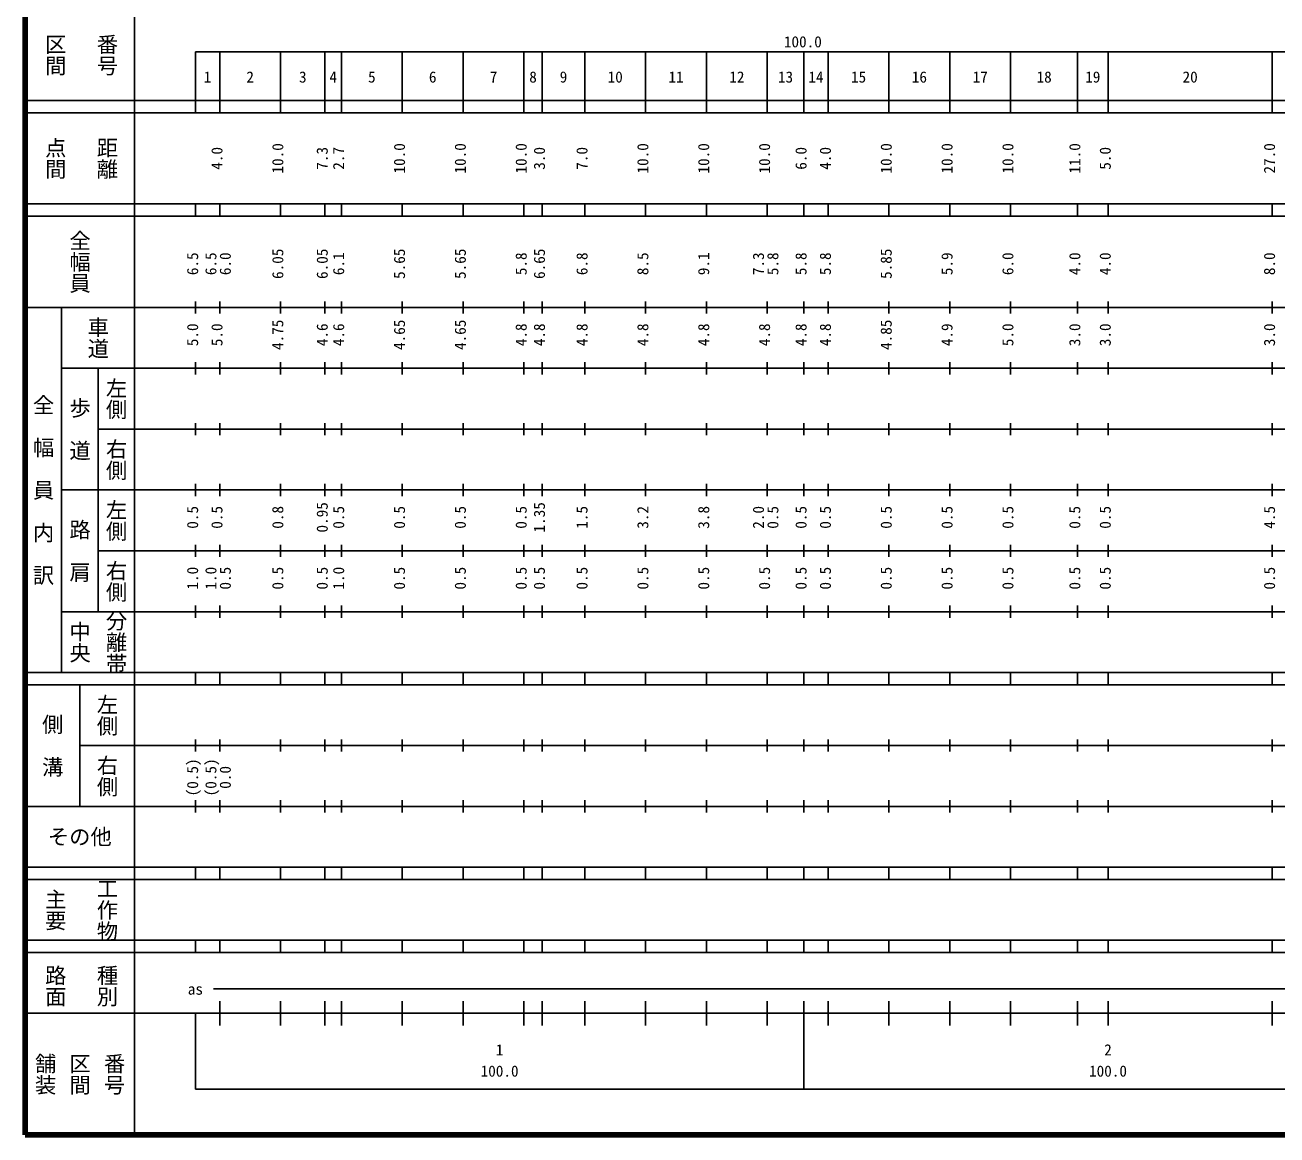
# Model space of a CAD drawing. Units: millimetres on the paper. Extents: x 40 to 680, y 20 to 380.
# Drawn here: x 40 to 245.8, y 20 to 202.4 of the extents above; entities that cross this region are included whole.
import ezdxf
from ezdxf.enums import TextEntityAlignment as Align

# ---------------------------------------------------------------- set-up
doc = ezdxf.new("R2010")
doc.units = ezdxf.units.MM
doc.layers.add('M-TTL', color=2, linetype='Continuous', lineweight=140)
doc.layers.add('M-TTL-BAND', color=7, linetype='Continuous', lineweight=25)
doc.styles.add('@ＭＳ ゴシック', font='')
doc.styles.add('ＭＳ ゴシック', font='')
doc.styles.get('@ＭＳ ゴシック').set_extended_font_data('@MS Gothic')
doc.styles.get('ＭＳ ゴシック').set_extended_font_data('MS Gothic')

msp = doc.modelspace()

# ---------------------------------------------------------------- linework, layer by layer
at = {"layer": 'M-TTL'}
for p, q in [((40, 380), (40, 20)), ((40, 20), (680, 20))]:
    msp.add_line(p, q, dxfattribs=at)
at = {"layer": 'M-TTL-BAND'}
for p, q in [((58, 370), (58, 20)), ((68, 198), (579, 198)), ((68, 198), (68, 188)), ((72, 188), (72, 198)), ((82, 188), (82, 198)), ((89.3, 188), (89.3, 198)), ((92, 188), (92, 198)), ((102, 188), (102, 198)), ((112, 188), (112, 198)), ((122, 188), (122, 198)), ((125, 188), (125, 198)), ((132, 188), (132, 198)), ((142, 188), (142, 198)), ((152, 188), (152, 198)), ((162, 188), (162, 198)), ((168, 188), (168, 198)), ((172, 188), (172, 198)), ((182, 188), (182, 198)), ((192, 188), (192, 198)), ((202, 188), (202, 198)), ((213, 188), (213, 198)), ((218, 188), (218, 198)), ((245, 188), (245, 198)), ((40, 190), (579, 190)), ((40, 188), (579, 188)), ((40, 173), (579, 173)), ((68, 171), (68, 173)), ((72, 171), (72, 173)), ((82, 171), (82, 173)), ((89.3, 171), (89.3, 173)), ((92, 171), (92, 173)), ((102, 171), (102, 173)), ((112, 171), (112, 173)), ((122, 171), (122, 173)), ((125, 171), (125, 173)), ((132, 171), (132, 173)), ((142, 171), (142, 173)), ((152, 171), (152, 173)), ((162, 171), (162, 173)), ((168, 171), (168, 173)), ((172, 171), (172, 173)), ((182, 171), (182, 173)), ((192, 171), (192, 173)), ((202, 171), (202, 173)), ((213, 171), (213, 173)), ((218, 171), (218, 173)), ((245, 171), (245, 173)), ((40, 171), (579, 171)), ((68, 155), (68, 157)), ((72, 155), (72, 157)), ((82, 155), (82, 157)), ((89.3, 155), (89.3, 157)), ((92, 155), (92, 157)), ((102, 155), (102, 157)), ((112, 155), (112, 157)), ((122, 155), (122, 157)), ((125, 155), (125, 157)), ((132, 155), (132, 157)), ((142, 155), (142, 157)), ((152, 155), (152, 157)), ((162, 155), (162, 157)), ((168, 155), (168, 157)), ((172, 155), (172, 157)), ((182, 155), (182, 157)), ((192, 155), (192, 157)), ((202, 155), (202, 157)), ((213, 155), (213, 157)), ((218, 155), (218, 157)), ((245, 155), (245, 157)), ((40, 156), (579, 156)), ((46, 96), (46, 156)), ((68, 145), (68, 147)), ((72, 145), (72, 147)), ((82, 145), (82, 147)), ((89.3, 145), (89.3, 147)), ((92, 145), (92, 147)), ((102, 145), (102, 147)), ((112, 145), (112, 147)), ((122, 145), (122, 147)), ((125, 145), (125, 147)), ((132, 145), (132, 147)), ((142, 145), (142, 147)), ((152, 145), (152, 147)), ((162, 145), (162, 147)), ((168, 145), (168, 147)), ((172, 145), (172, 147)), ((182, 145), (182, 147)), ((192, 145), (192, 147)), ((202, 145), (202, 147)), ((213, 145), (213, 147)), ((218, 145), (218, 147)), ((245, 145), (245, 147)), ((46, 146), (579, 146)), ((52, 146), (52, 106)), ((52, 136), (579, 136)), ((68, 135), (68, 137)), ((72, 135), (72, 137)), ((82, 135), (82, 137)), ((89.3, 135), (89.3, 137)), ((92, 135), (92, 137)), ((102, 135), (102, 137)), ((112, 135), (112, 137)), ((122, 135), (122, 137)), ((125, 135), (125, 137)), ((132, 135), (132, 137)), ((142, 135), (142, 137)), ((152, 135), (152, 137)), ((162, 135), (162, 137)), ((168, 135), (168, 137)), ((172, 135), (172, 137)), ((182, 135), (182, 137)), ((192, 135), (192, 137)), ((202, 135), (202, 137)), ((213, 135), (213, 137)), ((218, 135), (218, 137)), ((245, 135), (245, 137)), ((46, 126), (579, 126)), ((68, 125), (68, 127)), ((72, 125), (72, 127)), ((82, 125), (82, 127)), ((89.3, 125), (89.3, 127)), ((92, 125), (92, 127)), ((102, 125), (102, 127)), ((112, 125), (112, 127)), ((122, 125), (122, 127)), ((125, 125), (125, 127)), ((132, 125), (132, 127)), ((142, 125), (142, 127)), ((152, 125), (152, 127)), ((162, 125), (162, 127)), ((168, 125), (168, 127)), ((172, 125), (172, 127)), ((182, 125), (182, 127)), ((192, 125), (192, 127)), ((202, 125), (202, 127)), ((213, 125), (213, 127)), ((218, 125), (218, 127)), ((245, 125), (245, 127)), ((52, 116), (579, 116)), ((68, 115), (68, 117)), ((72, 115), (72, 117)), ((82, 115), (82, 117)), ((89.3, 115), (89.3, 117)), ((92, 115), (92, 117)), ((102, 115), (102, 117)), ((112, 115), (112, 117)), ((122, 115), (122, 117)), ((125, 115), (125, 117)), ((132, 115), (132, 117)), ((142, 115), (142, 117)), ((152, 115), (152, 117)), ((162, 115), (162, 117)), ((168, 115), (168, 117)), ((172, 115), (172, 117)), ((182, 115), (182, 117)), ((192, 115), (192, 117)), ((202, 115), (202, 117)), ((213, 115), (213, 117)), ((218, 115), (218, 117)), ((245, 115), (245, 117)), ((68, 105), (68, 107)), ((72, 105), (72, 107)), ((82, 105), (82, 107)), ((89.3, 105), (89.3, 107)), ((92, 105), (92, 107)), ((102, 105), (102, 107)), ((112, 105), (112, 107)), ((122, 105), (122, 107)), ((125, 105), (125, 107)), ((132, 105), (132, 107)), ((142, 105), (142, 107)), ((152, 105), (152, 107)), ((162, 105), (162, 107)), ((168, 105), (168, 107)), ((172, 105), (172, 107)), ((182, 105), (182, 107)), ((192, 105), (192, 107)), ((202, 105), (202, 107)), ((213, 105), (213, 107)), ((218, 105), (218, 107)), ((245, 105), (245, 107)), ((46, 106), (579, 106)), ((40, 96), (579, 96)), ((68, 94), (68, 96)), ((72, 94), (72, 96)), ((82, 94), (82, 96)), ((89.3, 94), (89.3, 96)), ((92, 94), (92, 96)), ((102, 94), (102, 96)), ((112, 94), (112, 96)), ((122, 94), (122, 96)), ((125, 94), (125, 96)), ((132, 94), (132, 96)), ((142, 94), (142, 96)), ((152, 94), (152, 96)), ((162, 94), (162, 96)), ((168, 94), (168, 96)), ((172, 94), (172, 96)), ((182, 94), (182, 96)), ((192, 94), (192, 96)), ((202, 94), (202, 96)), ((213, 94), (213, 96)), ((218, 94), (218, 96)), ((245, 94), (245, 96)), ((40, 94), (579, 94)), ((49, 94), (49, 74)), ((68, 83), (68, 85)), ((72, 83), (72, 85)), ((82, 83), (82, 85)), ((89.3, 83), (89.3, 85)), ((92, 83), (92, 85)), ((102, 83), (102, 85)), ((112, 83), (112, 85)), ((122, 83), (122, 85)), ((125, 83), (125, 85)), ((132, 83), (132, 85)), ((142, 83), (142, 85)), ((152, 83), (152, 85)), ((162, 83), (162, 85)), ((168, 83), (168, 85)), ((172, 83), (172, 85)), ((182, 83), (182, 85)), ((192, 83), (192, 85)), ((202, 83), (202, 85)), ((213, 83), (213, 85)), ((218, 83), (218, 85)), ((245, 83), (245, 85)), ((49, 84), (579, 84)), ((68, 73), (68, 75)), ((72, 73), (72, 75)), ((82, 73), (82, 75)), ((89.3, 73), (89.3, 75)), ((92, 73), (92, 75)), ((102, 73), (102, 75)), ((112, 73), (112, 75)), ((122, 73), (122, 75)), ((125, 73), (125, 75)), ((132, 73), (132, 75)), ((142, 73), (142, 75)), ((152, 73), (152, 75)), ((162, 73), (162, 75)), ((168, 73), (168, 75)), ((172, 73), (172, 75)), ((182, 73), (182, 75)), ((192, 73), (192, 75)), ((202, 73), (202, 75)), ((213, 73), (213, 75)), ((218, 73), (218, 75)), ((245, 73), (245, 75)), ((40, 74), (579, 74)), ((40, 64), (579, 64)), ((68, 62), (68, 64)), ((72, 62), (72, 64)), ((82, 62), (82, 64)), ((89.3, 62), (89.3, 64)), ((92, 62), (92, 64)), ((102, 62), (102, 64)), ((112, 62), (112, 64)), ((122, 62), (122, 64)), ((125, 62), (125, 64)), ((132, 62), (132, 64)), ((142, 62), (142, 64)), ((152, 62), (152, 64)), ((162, 62), (162, 64)), ((168, 62), (168, 64)), ((172, 62), (172, 64)), ((182, 62), (182, 64)), ((192, 62), (192, 64)), ((202, 62), (202, 64)), ((213, 62), (213, 64)), ((218, 62), (218, 64)), ((245, 62), (245, 64)), ((40, 62), (579, 62)), ((40, 52), (579, 52)), ((68, 50), (68, 52)), ((72, 50), (72, 52)), ((82, 50), (82, 52)), ((89.3, 50), (89.3, 52)), ((92, 50), (92, 52)), ((102, 50), (102, 52)), ((112, 50), (112, 52)), ((122, 50), (122, 52)), ((125, 50), (125, 52)), ((132, 50), (132, 52)), ((142, 50), (142, 52)), ((152, 50), (152, 52)), ((162, 50), (162, 52)), ((168, 50), (168, 52)), ((172, 50), (172, 52)), ((182, 50), (182, 52)), ((192, 50), (192, 52)), ((202, 50), (202, 52)), ((213, 50), (213, 52)), ((218, 50), (218, 52)), ((245, 50), (245, 52)), ((40, 50), (579, 50)), ((71, 44), (565, 44)), ((72, 38), (72, 42)), ((82, 38), (82, 42)), ((89.3, 38), (89.3, 42)), ((92, 38), (92, 42)), ((102, 38), (102, 42)), ((112, 38), (112, 42)), ((122, 38), (122, 42)), ((125, 38), (125, 42)), ((132, 38), (132, 42)), ((142, 38), (142, 42)), ((152, 38), (152, 42)), ((162, 38), (162, 42)), ((168, 27.5), (168, 42)), ((172, 38), (172, 42)), ((182, 38), (182, 42)), ((192, 38), (192, 42)), ((202, 38), (202, 42)), ((213, 38), (213, 42)), ((218, 38), (218, 42)), ((245, 38), (245, 42)), ((40, 40), (579, 40)), ((68, 40), (68, 27.5)), ((68, 27.5), (579, 27.5))]:
    msp.add_line(p, q, dxfattribs=at)

# ---------------------------------------------------------------- texts
at = {"layer": 'M-TTL-BAND', "style": '@ＭＳ ゴシック'}
for s, p in [('区間', (45, 197.5)), ('番号', (53.5, 197.5)), ('点間', (45, 180.5)), ('距離', (53.5, 180.5)), ('全幅員', (49, 163.5)), ('車道', (52, 151)), ('左側', (55, 141)), ('全\u3000幅\u3000員\u3000内\u3000訳', (43, 126)), ('歩\u3000道', (49, 136)), ('右側', (55, 131)), ('左側', (55, 121)), ('路\u3000肩', (49, 116)), ('右側', (55, 111)), ('分離帯', (55, 101)), ('中央', (49, 101)), ('左側', (53.5, 89)), ('側\u3000溝', (44.5, 84)), ('右側', (53.5, 79)), ('主要', (45, 57)), ('工作物', (53.5, 57)), ('路面', (45, 44.5)), ('種別', (53.5, 44.5)), ('舗装', (43.333, 30)), ('区間', (49, 30)), ('番号', (54.667, 30))]:
    msp.add_text(s, height=2.566, rotation=270, dxfattribs=at).set_placement(p, align=Align.MIDDLE_CENTER)
at = {"layer": 'M-TTL-BAND', "style": 'ＭＳ ゴシック'}
for s, p in [('100.0', (167.844, 198.195)), ('1', (70, 192.405)), ('2', (77, 192.405)), ('3', (85.65, 192.405)), ('4', (90.65, 192.405)), ('5', (97, 192.405)), ('6', (107, 192.405)), ('7', (117, 192.405)), ('8', (123.5, 192.405)), ('9', (128.5, 192.405)), ('10', (137, 192.405)), ('11', (147, 192.405)), ('12', (157, 192.405)), ('13', (165, 192.405)), ('14', (170, 192.405)), ('15', (177, 192.405)), ('16', (187, 192.405)), ('17', (197, 192.405)), ('18', (207.5, 192.405)), ('19', (215.5, 192.405)), ('20', (231.5, 192.405)), ('as', (68, 42.5)), ('1', (118, 32.523)), ('2', (218, 32.523)), ('100.0', (118, 29.033)), ('100.0', (218, 29.033))]:
    msp.add_text(s, height=1.833, dxfattribs=at).set_placement(p, align=Align.BOTTOM_CENTER)
for s, p in [('4.0', (73, 180.5)), ('10.0', (83, 180.5)), ('7.3', (90.3, 180.5)), ('2.7', (93, 180.5)), ('10.0', (103, 180.5)), ('10.0', (113, 180.5)), ('10.0', (123, 180.5)), ('3.0', (126, 180.5)), ('7.0', (133, 180.5)), ('10.0', (143, 180.5)), ('10.0', (153, 180.5)), ('10.0', (163, 180.5)), ('6.0', (169, 180.5)), ('4.0', (173, 180.5)), ('10.0', (183, 180.5)), ('10.0', (193, 180.5)), ('10.0', (203, 180.5)), ('11.0', (214, 180.5)), ('5.0', (219, 180.5)), ('27.0', (246, 180.5)), ('6.5', (69, 163.174)), ('6.5', (72, 163.174)), ('6.0', (74.37, 163.174)), ('6.05', (83, 163.174)), ('6.05', (90.3, 163.174)), ('6.1', (93, 163.174)), ('5.65', (103, 163.174)), ('5.65', (113, 163.174)), ('5.8', (123, 163.174)), ('6.65', (126, 163.174)), ('6.8', (133, 163.174)), ('8.5', (143, 163.174)), ('9.1', (153, 163.174)), ('7.3', (162, 163.174)), ('5.8', (164.37, 163.174)), ('5.8', (169, 163.174)), ('5.8', (173, 163.174)), ('5.85', (183, 163.174)), ('5.9', (193, 163.174)), ('6.0', (203, 163.174)), ('4.0', (214, 163.174)), ('4.0', (219, 163.174)), ('8.0', (246, 163.174)), ('5.0', (69, 151.5)), ('5.0', (73, 151.5)), ('4.75', (83, 151.5)), ('4.6', (90.3, 151.5)), ('4.6', (93, 151.5)), ('4.65', (103, 151.5)), ('4.65', (113, 151.5)), ('4.8', (123, 151.5)), ('4.8', (126, 151.5)), ('4.8', (133, 151.5)), ('4.8', (143, 151.5)), ('4.8', (153, 151.5)), ('4.8', (163, 151.5)), ('4.8', (169, 151.5)), ('4.8', (173, 151.5)), ('4.85', (183, 151.5)), ('4.9', (193, 151.5)), ('5.0', (203, 151.5)), ('3.0', (214, 151.5)), ('3.0', (219, 151.5)), ('3.0', (246, 151.5)), ('0.95', (90.3, 121.5)), ('1.35', (126, 121.5)), ('0.5', (69, 121.5)), ('0.5', (73, 121.5)), ('0.8', (83, 121.5)), ('0.5', (93, 121.5)), ('0.5', (103, 121.5)), ('0.5', (113, 121.5)), ('0.5', (123, 121.5)), ('1.5', (133, 121.5)), ('3.2', (143, 121.5)), ('3.8', (153, 121.5)), ('2.0', (162, 121.5)), ('0.5', (164.37, 121.5)), ('0.5', (169, 121.5)), ('0.5', (173, 121.5)), ('0.5', (183, 121.5)), ('0.5', (193, 121.5)), ('0.5', (203, 121.5)), ('0.5', (214, 121.5)), ('0.5', (219, 121.5)), ('4.5', (246, 121.5)), ('1.0', (69, 111.5)), ('1.0', (72, 111.5)), ('0.5', (74.37, 111.5)), ('0.5', (83, 111.5)), ('0.5', (90.3, 111.5)), ('1.0', (93, 111.5)), ('0.5', (103, 111.5)), ('0.5', (113, 111.5)), ('0.5', (123, 111.5)), ('0.5', (126, 111.5)), ('0.5', (133, 111.5)), ('0.5', (143, 111.5)), ('0.5', (153, 111.5)), ('0.5', (163, 111.5)), ('0.5', (169, 111.5)), ('0.5', (173, 111.5)), ('0.5', (183, 111.5)), ('0.5', (193, 111.5)), ('0.5', (203, 111.5)), ('0.5', (214, 111.5)), ('0.5', (219, 111.5)), ('0.5', (246, 111.5)), ('(0.5)', (69, 78.764)), ('(0.5)', (72, 78.764)), ('0.0', (74.37, 78.764))]:
    msp.add_text(s, height=1.833, rotation=90, dxfattribs=at).set_placement(p, align=Align.BOTTOM_CENTER)
msp.add_text('その他', height=2.566, dxfattribs=at).set_placement((49, 69), align=Align.MIDDLE_CENTER)

doc.saveas('drawing.dxf')
